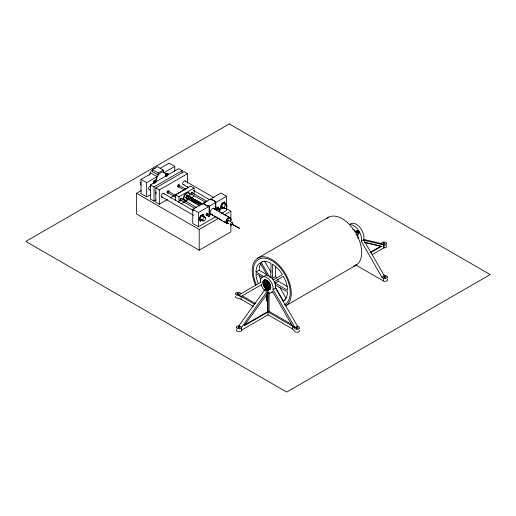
<?xml version="1.0" encoding="UTF-8"?>
<svg xmlns="http://www.w3.org/2000/svg" width="516" height="516" viewBox="0 0 516 516"><rect width="100%" height="100%" fill="white"/><g stroke="black" fill="none" stroke-linecap="round" stroke-linejoin="round"><path stroke-width="0.77" d="M155.884 180L157.096 176.614L151.459 173.363L141.01 179.4L141.01 193.629L146.641 196.88L150.769 194.5M239.476 228.201L232.284 224.357L239.553 228.336M267.52 292.398L268.455 292.875A8.966 5.173 60 0 0 272.306 291.688L272.448 291.366L292.52 326.125L294.939 328.673A2.49 1.438 0 0 0 298.609 329.092A2.49 1.438 0 0 0 298.854 326.938L297.448 326.125L294.984 327.544L273.029 289.521L273.151 288.515A8.966 5.173 60 0 0 266.817 277.543A8.966 5.173 60 0 0 260.477 281.201L260.599 282.349M275.144 284.967L287.496 291.856A20.485 11.829 60 0 1 283.381 300.957L275.46 287.238M297.448 326.125L275.492 288.102L275.615 287.096A8.966 5.173 60 0 0 271.706 278.072A8.966 5.173 60 0 0 264.798 275.673M266.527 285.29L266.527 284.967M383.382 274.88L386.323 275.808A2.49 1.438 0 0 1 387.058 277.93A2.49 1.438 0 0 1 383.323 278.072L381.911 277.253L361.226 241.204A10.952 6.327 60 0 0 358.459 230.194A10.952 6.327 60 0 0 349.874 224.589M361.168 241.327L363.69 239.779A10.952 6.327 60 0 0 359.175 226.595A10.952 6.327 60 0 0 349.5 224.802M152.368 171.693L152.368 169.629L158.173 172.983L158.173 175.047L152.452 171.564M264.85 287.651A5.553 3.206 60 0 1 263.025 283.845L262.889 282.594A5.553 3.206 60 0 1 266.817 280.323A5.553 3.206 60 0 1 270.739 287.128L270.61 288.218A5.553 3.206 60 0 1 268.778 289.915L266.817 289.392L268.049 290.102L241.643 327.241A2.644 1.529 0 0 1 239.179 328.866A2.644 1.529 0 0 1 236.36 327.447A2.644 1.529 0 0 1 238.824 325.822L265.585 288.683M268.049 292.701L244.107 325.822L269.107 311.387L291.534 324.338M152.368 169.629L157.47 166.681L163.282 170.035L163.282 172.099M160.121 168.364L169.177 163.133L174.808 166.391L174.808 171.131M158.173 172.983L163.282 170.035M141.01 179.4L146.641 182.651L157.096 176.614M174.808 166.391L164.359 172.421L163.108 171.699M154.387 180.864L155.935 179.968M165.52 174.44L167.068 173.544M156.096 199.956L154.039 201.15L150.517 199.118L150.517 184.889L178.684 168.622L182.206 170.654L182.206 173.028M230.891 224.731L230.891 231.903L199.202 250.202L136.534 214.017L136.534 193.281L141.352 190.501M167.068 175.982L165.52 176.878C165.939 175.027 165.43 172.35 163.191 172.073A6.972 4.025 -60 0 0 158.264 174.918L156.458 178.039L155.935 182.406M150.517 184.889L154.039 186.921L182.206 170.654M167.565 199.44L159.321 204.201L155.8 202.162L155.8 187.934L183.967 171.673L187.489 173.705L187.489 183.193M155.8 187.934L159.321 189.965L187.489 173.705M175.446 200.718L175.446 194.809L190.585 186.063L194.106 188.101L194.106 194.01M170.312 197.854L184.051 189.92M185.425 189.127L187.489 187.934L187.489 186.353M175.446 194.809L178.968 196.841L194.106 188.101M201.111 204.826L186.708 196.512L186.708 195.093L187.063 194.887L202.833 203.994M199.737 205.865L185.476 197.634L186.708 196.512M185.476 197.634L186.708 196.919M179.555 200.266L180.723 200.943L181.78 200.337M192.345 194.235L191.288 194.848L190.759 194.093L191.288 192.732L192.345 192.126L192.874 192.874L191.7 192.197M186.708 198.344L187.063 198.138M181.032 203.781L189.288 199.008M191.352 197.821L194.106 196.228M216.262 216.449L198.402 226.763L192.765 223.512L192.765 209.277L220.932 193.016L226.569 196.267L226.569 204.968M204.652 203.639L203.943 204.046L207.464 206.078L208.174 205.671M211.167 199.879L211.87 199.473L215.391 201.504L214.682 201.911M192.765 209.277L198.402 212.534L226.569 196.267M203.123 214.488L200.537 215.985L199.24 219.319L200.537 221.164L202.478 220.042M224.615 202.04L222.028 203.536L220.732 206.871L222.028 208.709L223.97 207.587M210.018 212.94L209.225 213.398L209.225 206.284M202.407 219.977L200.427 221.119L199.105 219.242L200.427 215.836L203.065 214.314L204.42 216.333M220.848 208.109L221.899 208.716L223.88 207.574M221.757 213.276L226.569 210.502L226.569 206.548M136.534 193.281L199.202 229.465L218.494 218.333M224.692 214.753L230.891 211.173L230.891 221.538M257.497 258.284L328.782 217.126M269.423 276.782L261.102 262.373L263.005 261.277M264.211 276.789L255.994 272.042L259.161 270.216A20.485 11.829 60 0 1 260.793 263.657M261.006 282.117L238.65 295.023L254.71 304.292M269.816 277.466L271.087 276.731M241.114 293.598L239.708 292.785A2.49 1.438 0 0 0 235.967 292.927A2.49 1.438 0 0 0 236.702 295.049L241.114 296.448L261.548 284.651M272.448 278.401L272.448 264.173A20.485 11.829 60 0 1 282.387 274.66L273.673 279.691L272.448 278.401L275.615 276.57L275.615 266.295M355.06 231.8L357.104 230.613A1.742 1.006 60 0 1 358.846 231.62A1.742 1.006 60 0 1 358.846 233.632L356.13 235.206M266.637 291.03L266.637 286.412L265.927 286.819L264.521 286.006L264.521 284.38L265.579 283.768L266.985 284.58L266.985 290.779M264.521 284.38L265.927 285.193L266.985 284.58M275.17 283.116L287.496 290.231A20.485 11.829 60 0 0 283.381 276.382L274.667 281.413L275.17 283.116L278.343 281.291L287.244 286.425M273.029 289.521L275.492 288.102M283.381 300.957L285.284 299.861M369.914 252.472L380.853 246.158L381.382 246.461L370.436 252.782M244.262 325.119L267.52 311.69L294.984 327.544M372.036 254.704L383.846 247.886L383.846 245.035L381.382 243.617L363.522 239.353M236.625 329.518A2.644 1.529 0 0 0 238.489 331.685A2.644 1.529 0 0 0 241.643 330.085L268.049 314.844L292.52 328.969L294.939 331.517A2.49 1.438 0 0 0 298.048 332.13A2.49 1.438 0 0 0 299.499 330.427M285.819 305.717L356.408 264.966M381.911 277.253L384.375 275.834L363.632 239.908M363.657 240.217L384.201 245.035A2.644 1.529 0 0 0 386.665 243.41A2.644 1.529 0 0 0 383.846 241.991A2.644 1.529 0 0 0 381.382 243.617M383.827 245.023L383.827 247.867L384.201 247.886A2.644 1.529 0 0 0 386.226 245.506M216.288 209.277L217.204 209.361M365.412 242.468L380.853 246.158M364.393 242.404L381.382 246.461M253.35 306.356L241.114 299.293L236.702 297.893A2.49 1.438 0 0 1 235.541 296.274M270.835 277.498L271.042 263.36A20.485 11.829 60 0 0 261.102 262.373M267.52 283.781L267.385 283.723A0.748 0.432 60 0 0 267.52 285L267.656 285.058A0.748 0.432 60 0 0 267.785 284.013M268.01 284.858L267.875 284.8A0.748 0.432 60 0 1 267.501 283.542M355.485 264.843L383.323 280.917A2.49 1.438 0 0 0 386.594 281.039A2.49 1.438 0 0 0 387.239 279.182M185.134 181.026L214.217 197.815M223.912 203.414L226.685 205.013A1.993 1.148 -60 0 1 226.053 208.096A1.993 1.148 -60 0 1 224.325 207.103A1.993 1.148 -60 0 1 226.685 205.013M226.014 208.354L230.891 211.173M210.057 199.299L211.167 199.937L211.87 199.531L215.282 201.504L214.579 201.911L215.74 202.524L215.74 209.638M183.148 184.476L187.992 187.276M193.532 190.475L209.457 199.666M221.919 206.864L224.692 208.464M165.217 174.202L165.571 174.408L165.043 173.054M220.919 208.071L222.028 208.709M178.155 184.734L185.747 189.12M191.268 192.307L207.142 201.472M216.797 207.045L220.248 209.038A0.748 0.432 -60 0 1 220.016 210.199A0.748 0.432 -60 0 1 219.365 209.825A0.748 0.432 -60 0 1 220.248 209.038M177.407 186.031L184.309 190.011M190.52 193.597L205.703 202.362M216.746 208.741L219.506 210.335M214.043 208.438L229.923 217.61M215.249 209.541L216.63 210.341M218.7 211.534L220.08 212.334M221.467 213.127L223.538 214.327M224.918 215.12L226.298 215.92M227.679 216.72L229.749 217.913A2.986 1.722 -60 0 0 229.31 217.778M203.594 203.027L204.755 203.639L204.052 204.046L207.464 206.019L208.174 205.613L209.277 206.252L209.277 213.366M186.708 195.093L202.478 204.194M187.063 196.312L188.437 197.099M190.494 198.292L200.092 203.833M188.766 198.105L190.14 198.899M191.513 199.692L192.881 200.485M194.255 201.272L196.312 202.459M185.476 197.228L199.879 205.536M210.883 213.921L212.953 215.114M214.334 215.914L215.714 216.707M217.094 217.507L221.932 220.3M223.312 221.093L226.073 222.686M210.018 213.824L226.589 223.389M181.135 198.299L182.309 198.976L181.78 198.221L180.723 198.834L180.2 200.195L180.723 200.943M167.59 190.836L175.872 195.616M180.703 198.402L196.577 207.567M206.929 213.547L209.69 215.14A0.748 0.432 -60 0 1 209.451 216.294A0.748 0.432 -60 0 1 208.806 215.92A0.748 0.432 -60 0 1 209.69 215.14M166.849 192.126L175.821 197.305M179.955 199.698L194.448 208.064M206.181 214.837L208.941 216.43M163.662 193.429L193.435 210.618M202.433 215.817L205.207 217.41A1.993 1.148 -60 0 1 204.575 220.5A1.993 1.148 -60 0 1 202.852 219.5A1.993 1.148 -60 0 1 205.207 217.41M149.201 189.682L150.588 190.481M161.669 196.88L193.519 215.269M200.447 219.261L203.214 220.861M259.161 270.216L266.695 274.564M262.154 277.227L255.994 273.673A20.485 11.829 60 0 0 258.026 283.174M242.172 295.836L255.762 303.685M239.179 325.822L241.643 327.241L241.643 330.085M275.615 276.57L276.84 277.86M225.911 203.878L224.544 201.911L221.899 203.439L220.584 206.839L221.899 208.716M264.669 261.231L271.01 272.203M279.814 287.464L286.154 298.442M267.636 275.983L260.109 262.947A20.485 11.829 60 0 0 255.994 272.042M277.834 279.588L278.343 281.291M261.18 284.858L261.328 285.348A8.966 5.173 60 0 0 265.172 290.979M383.323 278.072L383.323 280.917M292.52 326.125L292.52 328.969M269.107 292.895L269.107 311.387M268.049 290.102L268.049 314.844M267.52 293.198L267.52 311.69M266.985 293.875L266.985 300.841L266.637 301.047L266.637 294.114M265.927 285.193L265.927 286.819M265.224 286.367L265.224 290.992M241.114 296.448L241.114 299.293M218.12 207.006L218.12 208.225M215.688 202.549L215.688 209.664M207.555 213.102L207.555 214.321M199.202 229.465L199.202 250.202M198.402 212.534L198.402 226.763M188.295 195.596L188.295 196.003M178.968 196.841L178.968 202.749M159.321 189.965L159.321 204.201M154.039 186.921L154.039 201.15M146.641 182.651L146.641 196.88M265.863 283.955A1.393 0.806 60 0 1 267.069 283.845A1.393 0.806 60 0 1 267.765 285.645A1.393 0.806 60 0 1 266.559 285.748M265.456 284.432A1.993 1.148 60 0 1 266.695 283.103A1.993 1.148 60 0 1 268.217 285.748A1.993 1.148 60 0 1 266.45 286.161M357.833 232.671A0.8 0.458 60 0 1 357.582 231.432M352.654 229.227A5.973 3.451 60 0 1 355.859 231.561M357.407 234.245A5.973 3.451 60 0 1 357.827 238.186M272.351 292.011A8.966 5.173 60 0 1 271.042 292.417M264.882 287.554A5.476 3.161 60 0 1 264.327 279.936A5.476 3.161 60 0 1 270.455 285.367A5.476 3.161 60 0 1 266.817 289.27M260.632 279.827A20.485 11.829 60 0 1 259.613 276.021M256.136 284.38A26.142 15.093 60 0 1 260.877 258.413A26.142 15.093 60 0 1 285.987 276.57A26.142 15.093 60 0 1 284.4 304.814M356.401 231.02A1.742 1.006 60 0 1 358.143 232.026A1.742 1.006 60 0 1 358.143 234.038M265.23 287.051A4.483 2.586 60 0 1 264.779 280.82A4.483 2.586 60 0 1 269.791 285.264A4.483 2.586 60 0 1 266.817 288.457M269.41 288.476A4.483 2.586 60 0 1 266.346 287.657M265.585 286.851A4.483 2.586 60 0 1 264.024 282.304A4.483 2.586 60 0 1 266.346 280.588M270.229 287.309A4.483 2.586 60 0 1 269.913 288.005M265.127 282.787A2.986 1.722 60 0 1 268.662 283.729A2.986 1.722 60 0 1 267.714 287.264M264.985 284.961A2.986 1.722 60 0 1 266.269 282.123A2.986 1.722 60 0 1 268.926 286.019A2.986 1.722 60 0 1 266.269 286.838M327.105 218.223A27.632 15.957 60 0 1 356.408 234.077A27.632 15.957 60 0 1 353.647 266.185M255.697 285.567A27.632 15.957 60 0 1 259.503 257.297A27.632 15.957 60 0 1 286.083 274.899A27.632 15.957 60 0 1 285.987 305.62M228.195 223.409A1.58 0.916 -60 0 1 227.698 221.538A1.58 0.916 -60 0 1 229.568 221.035M206.265 214.888A0.748 0.432 -60 0 1 206.129 214.695M206.129 214.379A0.748 0.432 -60 0 1 206.374 213.863M206.639 213.63A0.748 0.432 -60 0 1 207.013 213.592M216.939 207.767A0.748 0.432 -60 0 1 217.662 208.18M217.204 208.748A0.748 0.432 -60 0 1 216.694 208.277M212.482 214.359A3.483 2.012 -60 0 1 210.031 213.179A3.483 2.012 -60 0 1 212.057 208.961A3.483 2.012 -60 0 1 214.862 209.406M218.229 209.128A1.322 0.761 -60 0 1 216.849 209.186A1.322 0.761 -60 0 1 217.926 207.309A1.322 0.761 -60 0 1 218.571 208.541M207.671 215.23A1.322 0.761 -60 0 1 206.303 215.365A1.322 0.761 -60 0 1 207.2 213.489A1.322 0.761 -60 0 1 208.103 214.321M201.466 219.61A1.993 1.148 -60 0 1 200.44 218.345A1.993 1.148 -60 0 1 201.95 216.133A1.993 1.148 -60 0 1 203.24 217.01M222.615 207.187A1.993 1.148 -60 0 1 222.467 204.581A1.993 1.148 -60 0 1 224.679 204.168M228.607 223.428A3.335 1.929 -60 0 1 226.331 221.312A3.335 1.929 -60 0 1 229.788 217.662A3.335 1.929 -60 0 1 230.278 221.667M227.079 223.538A3.335 1.929 -60 0 1 227.079 218.823A3.335 1.929 -60 0 1 230.613 219.139M226.763 223.086A2.986 1.722 -60 0 1 226.427 222.777M226.214 221.048A2.986 1.722 -60 0 1 226.427 220.338M228.259 218.062A2.986 1.722 -60 0 1 228.801 217.829M228.453 220.48A1.496 0.864 -60 0 0 226.685 220.951L226.518 221.3A1.496 0.864 -60 0 0 226.518 222.525L226.685 222.68A1.496 0.864 -60 0 0 227.427 222.602M227.782 222.809A1.496 0.864 -60 0 1 226.73 222.299A1.496 0.864 -60 0 1 227.601 220.493A1.496 0.864 -60 0 1 228.801 220.68M227.556 222.699A1.245 0.716 -60 0 1 227.085 221.37A1.245 0.716 -60 0 1 228.543 220.642M231.394 222.28A1.245 0.716 -60 0 1 231.8 222.66M230.33 224.492A1.245 0.716 -60 0 1 230.097 224.17M231.445 222.557A0.993 0.574 -60 0 1 231.561 222.66M227.427 220.571A0.993 0.574 -60 0 1 228.04 220.629M226.75 221.99A0.993 0.574 -60 0 1 226.75 221.564M226.93 221.1A0.993 0.574 -60 0 1 227.246 220.706M230.104 221.564A2.986 1.722 -60 0 0 229.897 218.023A2.986 1.722 -60 0 0 226.782 220.538L226.782 222.976A2.986 1.722 -60 0 0 228.066 223.376M214.353 209.141A2.986 1.722 -60 0 1 215.12 209.586M212.237 214.585A2.986 1.722 -60 0 1 211.799 214.45M214.437 209.07A2.986 1.722 -60 0 1 214.772 209.38M211.45 214.243A2.986 1.722 -60 0 1 211.115 213.934M188.385 198.744A4.231 2.445 -60 0 1 183.941 198.918A4.231 2.445 -60 0 1 187.405 192.913A4.231 2.445 -60 0 1 189.482 196.848M186.534 199.866A4.231 2.445 -60 0 1 183.554 198.434A4.231 2.445 -60 0 1 186.018 193.306A4.231 2.445 -60 0 1 189.424 193.848M149.266 175.208A6.972 4.025 -60 0 1 152.62 169.719M153.897 168.79A6.972 4.025 -60 0 1 155.174 168.242M154.116 183.419A1.496 0.864 -60 0 1 153.433 182.116A1.496 0.864 -60 0 1 154.994 180.735A1.496 0.864 -60 0 1 155.135 182.516M166.791 176.098A1.496 0.864 -60 0 1 166.107 174.801A1.496 0.864 -60 0 1 167.668 173.415A1.496 0.864 -60 0 1 167.81 175.195M154.039 182.987A0.993 0.574 -60 0 1 153.936 181.722A0.993 0.574 -60 0 1 155.052 181.419A0.993 0.574 -60 0 1 154.387 182.896M155.026 182A1.496 0.864 -60 0 1 154.858 182.348M154.639 182.67A1.496 0.864 -60 0 1 154.381 182.941M154.11 181.103A0.993 0.574 -60 0 1 154.716 181.974A0.993 0.574 -60 0 1 153.497 182.677M153.497 181.864A0.993 0.574 -60 0 1 153.755 181.419M167.803 173.699A1.496 0.864 -60 0 1 167.803 174.331M167.313 175.35A1.496 0.864 -60 0 1 167.055 175.621M165.868 174.518A1.496 0.864 -60 0 1 166.036 174.169M166.429 174.098A0.993 0.574 -60 0 1 167.461 173.995A0.993 0.574 -60 0 1 166.784 175.414A0.993 0.574 -60 0 1 166.1 174.782M156.116 193.674A2.064 1.193 -60 0 1 156.116 191.991M141.184 184.973A1.993 1.148 -60 0 1 141.184 182.154M149.627 189.617A1.993 1.148 -60 0 1 148.769 187.727A1.993 1.148 -60 0 1 150.982 186.108M167.274 173.589A1.122 0.645 -60 0 1 166.92 175.324A1.122 0.645 -60 0 1 165.946 174.763M166.32 173.995A1.122 0.645 -60 0 1 166.713 173.647M154.039 180.961A1.122 0.645 -60 0 1 154.768 181.806A1.122 0.645 -60 0 1 153.478 182.851M153.478 181.555A1.122 0.645 -60 0 1 153.639 181.316M167.732 173.653A1.496 0.864 -60 0 1 167.732 174.285M167.461 174.989A1.496 0.864 -60 0 1 167.242 175.311M166.984 175.582A1.496 0.864 -60 0 1 166.713 175.782M162.663 196.841A2.064 1.193 -60 0 1 161.205 195.996A2.064 1.193 -60 0 1 162.663 193.468A2.064 1.193 -60 0 1 164.127 194.306M184.141 184.438A2.064 1.193 -60 0 1 182.677 183.593A2.064 1.193 -60 0 1 184.141 181.064A2.064 1.193 -60 0 1 185.605 181.909M179.149 186.566A1.322 0.761 -60 0 1 177.762 186.618A1.322 0.761 -60 0 1 178.846 184.747A1.322 0.761 -60 0 1 179.491 185.973M168.59 192.668A1.322 0.761 -60 0 1 167.223 192.803A1.322 0.761 -60 0 1 168.119 190.926A1.322 0.761 -60 0 1 169.022 191.759M231.936 224.344C232.639 225.853 233.071 222.299 231.936 224.344M264.953 285.354L265.424 285.941L264.953 285.354M238.295 326.938L238.14 327.054A0.993 0.574 0 0 0 238.392 327.802A0.993 0.574 0 0 0 239.708 327.75L239.863 327.628A0.993 0.574 0 0 0 239.605 326.886A0.993 0.574 0 0 0 238.295 326.938M383.323 243.107L383.162 243.223A0.993 0.574 0 0 0 383.42 243.971A0.993 0.574 0 0 0 384.73 243.92L384.884 243.804A0.993 0.574 0 0 0 384.633 243.055A0.993 0.574 0 0 0 383.323 243.107M229.304 123.943L25.8 241.43L286.696 392.057L490.2 274.57L229.304 123.943M384.581 277.55A0.993 0.574 0 0 0 386.078 277.053A0.993 0.574 0 0 0 384.581 276.557A0.993 0.574 0 0 0 384.581 277.55M296.597 328.453A0.993 0.574 0 0 0 298.093 327.95A0.993 0.574 0 0 0 296.597 327.454A0.993 0.574 0 0 0 296.597 328.453M237.444 294.301A0.993 0.574 0 0 0 238.94 293.804A0.993 0.574 0 0 0 237.444 293.307A0.993 0.574 0 0 0 237.444 294.301M356.711 232.206A0.8 0.458 60 0 0 357.556 233.258A0.8 0.458 60 0 0 357.556 232.129A0.8 0.458 60 0 0 356.711 232.206M231.942 224.905A1.58 0.916 -60 0 0 232.445 222.454A1.58 0.916 -60 0 0 230.575 224.112A1.58 0.916 -60 0 0 231.942 224.905M167.249 175.446A0.993 0.574 -60 0 0 167.565 173.898A0.993 0.574 -60 0 0 166.384 174.943A0.993 0.574 -60 0 0 167.249 175.446"/></g></svg>
